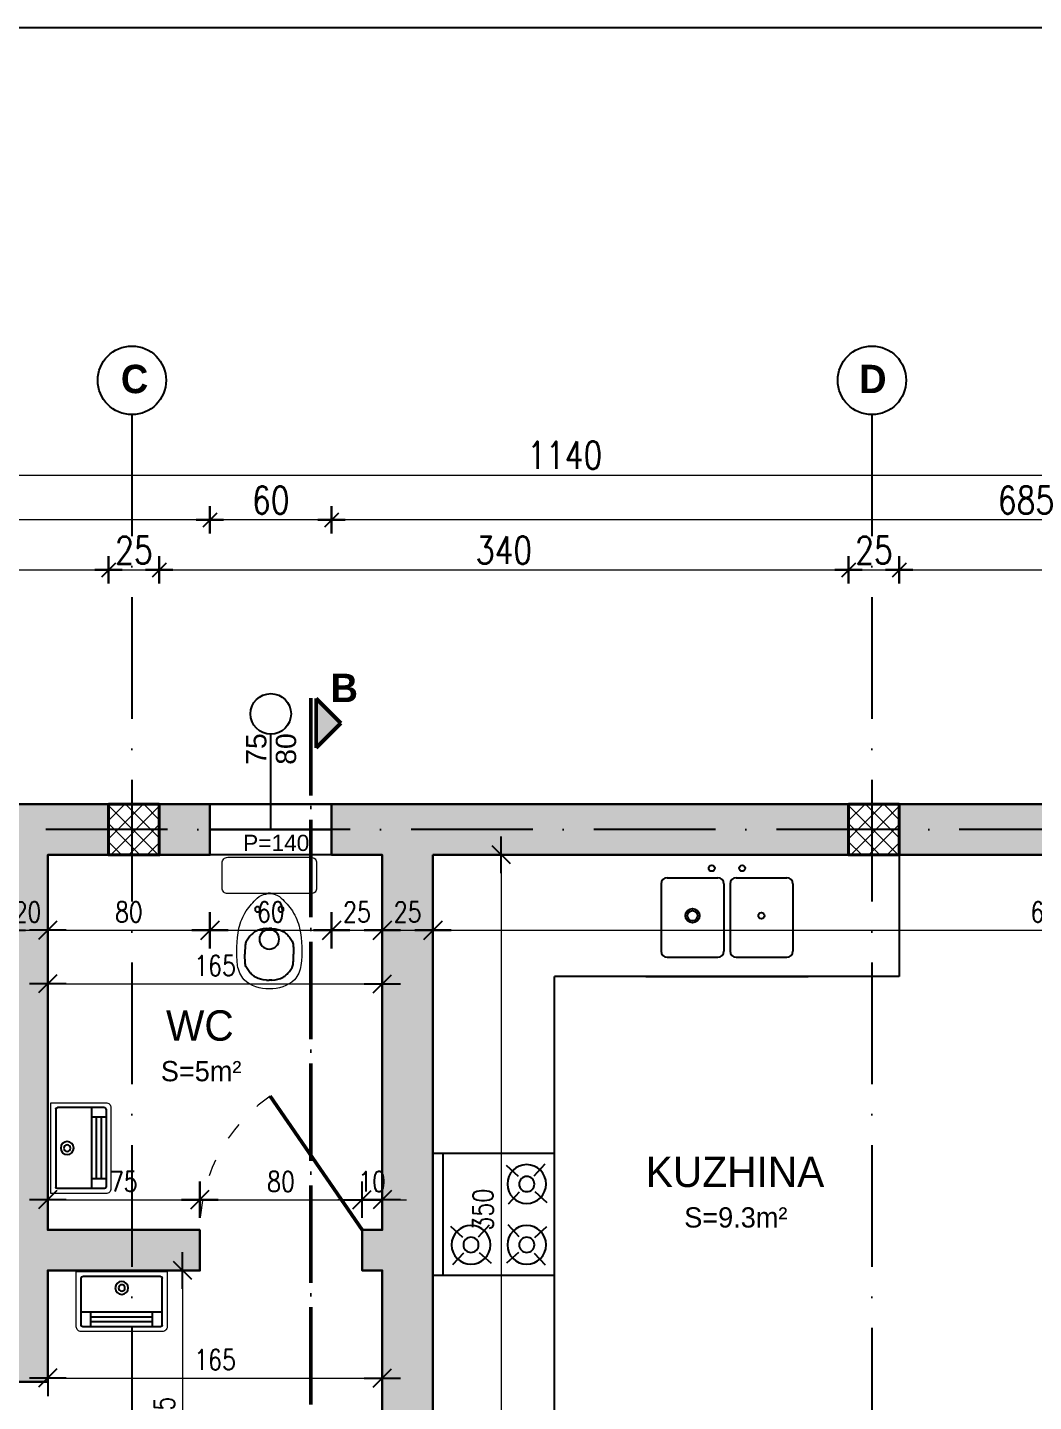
# Model space of a CAD drawing. Header units: metres. Extents: x 2674 to 33045, y -10854 to 2806.
# Drawn here: x 13265 to 13761, y 1581 to 2259 of the extents above; entities that cross this region are included whole.
import ezdxf

# ---------------------------------------------------------------- set-up
doc = ezdxf.new("R2010")
doc.units = ezdxf.units.M
for name, pattern in [('ACAD_ISO03W100', [30, 12, -18]), ('ACAD_ISO04W100', [30, 24, -3, 0, -3]), ('ACAD_ISO10W100', [18, 12, -3, 0, -3])]:
    doc.linetypes.add(name, pattern=pattern)
doc.layers.add('2d', color=7, linetype='Continuous')
doc.layers.add('2d hamdia', color=7, linetype='Continuous')
doc.styles.add('_DIM Romans 0.8', font='romans.shx', dxfattribs={"width": 0.8})
doc.styles.get("Standard").update_dxf_attribs({"font": 'arial.ttf'})
doc.dimstyles.new('50 jasht', dxfattribs={"dimscale": 15, "dimtxt": 0.9, "dimasz": 0.3, "dimexe": 1.25, "dimexo": 0.625, "dimgap": 0.2, "dimtad": 1, "dimdec": 0, "dimzin": 12, "dimdsep": 46, "dimtxsty": '_DIM Romans 0.8', "dimblk": '- Kosa Crta za DIM (Mala)', "dimcen": 1, "dimse1": 1, "dimse2": 1, "dimclrd": 256, "dimclrt": 256, "dimazin": 3, "dimtfac": 1, "dimtdec": 0, "dimtix": 1, "dimtmove": 0, "dimatfit": 3, "dimfxl": 1, "dimlwd": 0, "dimarcsym": 0})
doc.dimstyles.new('50 mrena', dxfattribs={"dimscale": 10, "dimtxt": 1, "dimasz": 0.6, "dimexe": 1.25, "dimexo": 0.625, "dimgap": 0.4, "dimtad": 1, "dimdec": 0, "dimzin": 12, "dimdsep": 46, "dimtxsty": '_DIM Romans 0.8', "dimblk": '- Kosa Crta za DIM (Mala)', "dimcen": 2.5, "dimse1": 1, "dimse2": 1, "dimclrd": 256, "dimclrt": 256, "dimadec": 0, "dimazin": 3, "dimtfac": 1, "dimtdec": 0, "dimtix": 1, "dimtmove": 0, "dimatfit": 3, "dimfxl": 1, "dimlwd": 15, "dimarcsym": 0})

# ---------------------------------------------------------------- blocks, each defined once
blk = doc.blocks.new('Edpls503')
at = {"color": 252}
blk.add_line((0.3, -0.05), (-0.3, -0.05), dxfattribs=at)
at = {"color": 30}
for p, q in [((0.113, -0.1471), (0.059, -0.0883)), ((0.1904, -0.1505), (0.2492, -0.0965)), ((0.1096, -0.2245), (0.0508, -0.2785)), ((0.187, -0.2279), (0.241, -0.2867)), ((-0.187, -0.4221), (-0.241, -0.3633)), ((-0.1096, -0.4255), (-0.0508, -0.3715)), ((0.1096, -0.4255), (0.0508, -0.3715)), ((0.187, -0.4221), (0.241, -0.3633)), ((-0.1904, -0.4995), (-0.2492, -0.5535)), ((-0.113, -0.5029), (-0.059, -0.5617)), ((0.113, -0.5029), (0.059, -0.5617)), ((0.1904, -0.4995), (0.2492, -0.5535))]:
    blk.add_line(p, q, dxfattribs=at)
at = {"color": 252}
blk.add_lwpolyline([(0.3, 0), (0.3, -0.6), (-0.3, -0.6), (-0.3, 0), (0.3, 0)], dxfattribs=at)
for centre in [(0.15, -0.1875), (-0.15, -0.4625), (0.15, -0.4625)]:
    blk.add_circle(centre, 0.0957, dxfattribs=at)
at = {"color": 30}
for centre in [(0.15, -0.1875), (-0.15, -0.4625), (0.15, -0.4625)]:
    blk.add_circle(centre, 0.0375, dxfattribs=at)
blk = doc.blocks.new('Sapls523')
at = {"color": 252}
for p, q in [((-0.4, 0), (0.4, 0)), ((-0.295, -0.1127), (-0.045, -0.1127)), ((0.045, -0.1127), (0.295, -0.1127)), ((-0.325, -0.1427), (-0.325, -0.475)), ((-0.015, -0.1427), (-0.015, -0.475)), ((0.015, -0.1427), (0.015, -0.475)), ((0.325, -0.1427), (0.325, -0.475)), ((-0.295, -0.505), (-0.045, -0.505)), ((0.045, -0.505), (0.295, -0.505)), ((-0.4, -0.6), (0.4, -0.6))]:
    blk.add_line(p, q, dxfattribs=at)
at = {"color": 30}
for centre, radius in [((-0.075, -0.0659), 0.015), ((0.075, -0.0659), 0.015), ((-0.17, -0.3), 0.035), ((-0.17, -0.3), 0.025), ((0.17, -0.3), 0.015)]:
    blk.add_circle(centre, radius, dxfattribs=at)
at = {"color": 252}
for centre, start, end in [((-0.295, -0.1427), 90, 180), ((-0.045, -0.1427), 360, 90), ((0.045, -0.1427), 90, 180), ((0.295, -0.1427), 0, 90), ((-0.295, -0.475), 180, 270), ((-0.045, -0.475), 270, 0), ((0.045, -0.475), 180, 270), ((0.295, -0.475), 270, 0)]:
    blk.add_arc(centre, 0.03, start, end, dxfattribs=at)
blk = doc.blocks.new('Sapls506')
blk.add_line((-0.0061, -0.1976), (0.0075, -0.1976))
at = {"color": 252, "lineweight": 15}
blk.add_lwpolyline([(-0.2569, -0.03), (-0.2569, -0.1676, 0.414214), (-0.2269, -0.1976), (-0.0061, -0.1976), (-0.0181, -0.1996, 0.160975), (-0.0645, -0.2225, 0.055228), (-0.125, -0.2921, 0.087544), (-0.1645, -0.3863, 0.077711), (-0.1715, -0.5876, 0.145572), (-0.1366, -0.6663, 0.193023), (0.0006, -0.7162, 61.25604), (0.0006, -0.7162, 0.193023), (0.1378, -0.6663, 0.145572), (0.1727, -0.5876, 0.077711), (0.1657, -0.3863, 0.087544), (0.1262, -0.2921, 0.055228), (0.0657, -0.2225, 0.161493), (0.0196, -0.1997), (0.0075, -0.1976), (0.2269, -0.1976, 0.414214), (0.2569, -0.1676), (0.2569, -0.03, 0.414214), (0.2269, 0), (-0.2269, 0, 0.414214)], format="xyb", close=True, dxfattribs=at)
at = {"color": 30}
for points in [[(-0.0141, -0.3876), (-0.032, -0.3889, 0.028747), (-0.0601, -0.3966, 0.052421), (-0.0746, -0.4033, 0.050041), (-0.0911, -0.4155, 0.040538), (-0.1084, -0.4339, 0.036304), (-0.1237, -0.4562, 0.08346), (-0.1279, -0.4673, 0.024812), (-0.1294, -0.4776, 0.009631), (-0.1315, -0.5043, 0.014344), (-0.1317, -0.5133, 0.009208), (-0.1315, -0.5274)], [(0.0156, -0.3876), (0.0334, -0.3889, -0.028747), (0.0615, -0.3966, -0.052421), (0.0761, -0.4033, -0.050041), (0.0925, -0.4155, -0.040538), (0.1098, -0.4339, -0.036304), (0.1252, -0.4562, -0.08346), (0.1294, -0.4673, -0.024812), (0.1309, -0.4776, -0.009631), (0.1329, -0.5043, -0.014344), (0.1332, -0.5133, -0.009208), (0.1329, -0.5274)], [(-0.0141, -0.6674), (-0.032, -0.6662, -0.028747), (-0.0601, -0.6584, -0.052421), (-0.0746, -0.6518, -0.050041), (-0.0911, -0.6396, -0.040538), (-0.1084, -0.6212, -0.036304), (-0.1237, -0.5988, -0.08346), (-0.1279, -0.5877, -0.024812), (-0.1294, -0.5775, -0.009631), (-0.1315, -0.5508, -0.014344), (-0.1317, -0.5417, -0.009208), (-0.1315, -0.5276)], [(0.0156, -0.6674), (0.0334, -0.6662, 0.028747), (0.0615, -0.6584, 0.052421), (0.0761, -0.6518, 0.050041), (0.0925, -0.6396, 0.040538), (0.1098, -0.6212, 0.036304), (0.1252, -0.5988, 0.08346), (0.1294, -0.5877, 0.024812), (0.1309, -0.5775, 0.009631), (0.1329, -0.5508, 0.014344), (0.1332, -0.5417, 0.009208), (0.1329, -0.5276)]]:
    blk.add_lwpolyline(points, format="xyb", dxfattribs=at)
for points in [[(-0.0141, -0.3876), (0.0007, -0.3876)], [(0.0156, -0.3876), (0.0008, -0.3876)], [(-0.0141, -0.6674), (0.0007, -0.6674)], [(0.0156, -0.6674), (0.0008, -0.6674)]]:
    blk.add_lwpolyline(points, dxfattribs=at)
for centre, radius in [((-0.063, -0.2832), 0.0141), ((0.0644, -0.2832), 0.0141), ((0.0007, -0.4456), 0.0535)]:
    blk.add_circle(centre, radius, dxfattribs=at)
blk = doc.blocks.new('Sapls522')
at = {"color": 252}
for p, q in [((0.03, -0.33), (0.03, -0.04)), ((0.04, -0.03), (0.52, -0.03)), ((0.53, -0.33), (0.53, -0.04)), ((0.04, -0.34), (0.52, -0.34))]:
    blk.add_line(p, q, dxfattribs=at)
at = {"color": 30}
for p, q in [((0.03, -0.25), (0.53, -0.25)), ((0.09, -0.34), (0.09, -0.25)), ((0.47, -0.34), (0.47, -0.25)), ((0.09, -0.28), (0.47, -0.28)), ((0.09, -0.31), (0.47, -0.31))]:
    blk.add_line(p, q, dxfattribs=at)
at = {"color": 252, "lineweight": 15}
blk.add_lwpolyline([(0.56, -0.34), (0.56, 0), (0, 0), (0, -0.34, 0.414214), (0.03, -0.37), (0.53, -0.37, 0.414214), (0.56, -0.34)], format="xyb", close=True, dxfattribs=at)
at = {"color": 30}
for radius in [0.04, 0.02]:
    blk.add_circle((0.28, -0.1006), radius, dxfattribs=at)
at = {"color": 252}
for centre, start, end in [((0.04, -0.04), 90, 180), ((0.52, -0.04), 0, 90), ((0.04, -0.33), 180, 270), ((0.52, -0.33), 270, 0)]:
    blk.add_arc(centre, 0.01, start, end, dxfattribs=at)
blk = doc.blocks.new('- Kosa Crta za DIM (Mala)')
for points in [[(0, -1.5), (0, 1.5)], [(-1.5, 0), (1.5, 0)], [(-0.75, -0.75), (0.75, 0.75)]]:
    blk.add_lwpolyline(points)
blk = doc.blocks.new('*D351')
at = {"lineweight": 0, "transparency": 16777216}
blk.add_line((12989.78, 1991.24), (13300.78, 1991.24), dxfattribs=at)
at = {"layer": 'Defpoints', "color": 0, "lineweight": 0, "transparency": 16777216}
for p in [(13305.28, 1991.24), (12985.28, 1875.71), (13305.28, 1875.71)]:
    blk.add_point(p, dxfattribs=at)
at = {"lineweight": 0, "transparency": 16777216, "xscale": 4.5, "yscale": 4.5, "zscale": 4.5, "rotation": 180}
blk.add_blockref('- Kosa Crta za DIM (Mala)', (12985.28, 1991.24), dxfattribs=at)
at = {"lineweight": 0, "transparency": 16777216, "xscale": 4.5, "yscale": 4.5, "zscale": 4.5}
blk.add_blockref('- Kosa Crta za DIM (Mala)', (13305.28, 1991.24), dxfattribs=at)
at = {"lineweight": 0, "transparency": 16777216, "insert": (13145.28, 2000.99), "char_height": 13.5, "attachment_point": 5, "style": '_DIM Romans 0.8'}
blk.add_mtext('320', dxfattribs=at)
blk = doc.blocks.new('*D352')
at = {"lineweight": 0, "transparency": 16777216}
blk.add_line((13309.78, 1991.24), (13325.78, 1991.24), dxfattribs=at)
at = {"layer": 'Defpoints', "color": 0, "lineweight": 0, "transparency": 16777216}
for p in [(13330.28, 1991.24), (13305.28, 1875.71), (13330.28, 1875.71)]:
    blk.add_point(p, dxfattribs=at)
at = {"lineweight": 0, "transparency": 16777216, "xscale": 4.5, "yscale": 4.5, "zscale": 4.5, "rotation": 180}
blk.add_blockref('- Kosa Crta za DIM (Mala)', (13305.28, 1991.24), dxfattribs=at)
at = {"lineweight": 0, "transparency": 16777216, "xscale": 4.5, "yscale": 4.5, "zscale": 4.5}
blk.add_blockref('- Kosa Crta za DIM (Mala)', (13330.28, 1991.24), dxfattribs=at)
at = {"lineweight": 0, "transparency": 16777216, "insert": (13317.78, 2000.99), "char_height": 13.5, "attachment_point": 5, "style": '_DIM Romans 0.8'}
blk.add_mtext('25', dxfattribs=at)
blk = doc.blocks.new('*D353')
at = {"lineweight": 0, "transparency": 16777216}
blk.add_line((13334.78, 1991.24), (13665.78, 1991.24), dxfattribs=at)
at = {"layer": 'Defpoints', "color": 0, "lineweight": 0, "transparency": 16777216}
for p in [(13670.28, 1991.24), (13330.28, 1875.71), (13670.28, 1875.71)]:
    blk.add_point(p, dxfattribs=at)
at = {"lineweight": 0, "transparency": 16777216, "xscale": 4.5, "yscale": 4.5, "zscale": 4.5, "rotation": 180}
blk.add_blockref('- Kosa Crta za DIM (Mala)', (13330.28, 1991.24), dxfattribs=at)
at = {"lineweight": 0, "transparency": 16777216, "xscale": 4.5, "yscale": 4.5, "zscale": 4.5}
blk.add_blockref('- Kosa Crta za DIM (Mala)', (13670.28, 1991.24), dxfattribs=at)
at = {"lineweight": 0, "transparency": 16777216, "insert": (13500.28, 2000.99), "char_height": 13.5, "attachment_point": 5, "style": '_DIM Romans 0.8'}
blk.add_mtext('340', dxfattribs=at)
blk = doc.blocks.new('*D354')
at = {"lineweight": 0, "transparency": 16777216}
blk.add_line((13674.78, 1991.24), (13690.78, 1991.24), dxfattribs=at)
at = {"layer": 'Defpoints', "color": 0, "lineweight": 0, "transparency": 16777216}
for p in [(13695.28, 1991.24), (13670.28, 1875.71), (13695.28, 1863.21)]:
    blk.add_point(p, dxfattribs=at)
at = {"lineweight": 0, "transparency": 16777216, "xscale": 4.5, "yscale": 4.5, "zscale": 4.5, "rotation": 180}
blk.add_blockref('- Kosa Crta za DIM (Mala)', (13670.28, 1991.24), dxfattribs=at)
at = {"lineweight": 0, "transparency": 16777216, "xscale": 4.5, "yscale": 4.5, "zscale": 4.5}
blk.add_blockref('- Kosa Crta za DIM (Mala)', (13695.28, 1991.24), dxfattribs=at)
at = {"lineweight": 0, "transparency": 16777216, "insert": (13682.78, 2000.99), "char_height": 13.5, "attachment_point": 5, "style": '_DIM Romans 0.8'}
blk.add_mtext('25', dxfattribs=at)
blk = doc.blocks.new('*D355')
at = {"lineweight": 0, "transparency": 16777216}
blk.add_line((13699.78, 1991.24), (14070.78, 1991.24), dxfattribs=at)
at = {"layer": 'Defpoints', "color": 0, "lineweight": 0, "transparency": 16777216}
for p in [(14075.28, 1991.24), (14075.28, 1875.71), (13695.28, 1863.21)]:
    blk.add_point(p, dxfattribs=at)
at = {"lineweight": 0, "transparency": 16777216, "xscale": 4.5, "yscale": 4.5, "zscale": 4.5, "rotation": 180}
blk.add_blockref('- Kosa Crta za DIM (Mala)', (13695.28, 1991.24), dxfattribs=at)
at = {"lineweight": 0, "transparency": 16777216, "xscale": 4.5, "yscale": 4.5, "zscale": 4.5}
blk.add_blockref('- Kosa Crta za DIM (Mala)', (14075.28, 1991.24), dxfattribs=at)
at = {"lineweight": 0, "transparency": 16777216, "insert": (13885.28, 2000.99), "char_height": 13.5, "attachment_point": 5, "style": '_DIM Romans 0.8'}
blk.add_mtext('380', dxfattribs=at)
blk = doc.blocks.new('*D357')
at = {"lineweight": 0, "transparency": 16777216}
blk.add_line((14095.78, 2015.93), (13419.78, 2015.93), dxfattribs=at)
at = {"layer": 'Defpoints', "color": 0, "lineweight": 0, "transparency": 16777216}
for p in [(13415.28, 2015.93), (13415.28, 1875.71), (14100.28, 1875.71)]:
    blk.add_point(p, dxfattribs=at)
at = {"lineweight": 0, "transparency": 16777216, "xscale": 4.5, "yscale": 4.5, "zscale": 4.5, "rotation": 180}
blk.add_blockref('- Kosa Crta za DIM (Mala)', (13415.28, 2015.93), dxfattribs=at)
at = {"lineweight": 0, "transparency": 16777216, "xscale": 4.5, "yscale": 4.5, "zscale": 4.5}
blk.add_blockref('- Kosa Crta za DIM (Mala)', (14100.28, 2015.93), dxfattribs=at)
at = {"lineweight": 0, "transparency": 16777216, "insert": (13757.78, 2025.68), "char_height": 13.5, "attachment_point": 5, "style": '_DIM Romans 0.8'}
blk.add_mtext('685', dxfattribs=at)
blk = doc.blocks.new('*D358')
at = {"lineweight": 0, "transparency": 16777216}
blk.add_line((13410.78, 2015.93), (13359.78, 2015.93), dxfattribs=at)
at = {"layer": 'Defpoints', "color": 0, "lineweight": 0, "transparency": 16777216}
for p in [(13355.28, 2015.93), (13355.28, 1875.71), (13415.28, 1875.71)]:
    blk.add_point(p, dxfattribs=at)
at = {"lineweight": 0, "transparency": 16777216, "xscale": 4.5, "yscale": 4.5, "zscale": 4.5, "rotation": 180}
blk.add_blockref('- Kosa Crta za DIM (Mala)', (13355.28, 2015.93), dxfattribs=at)
at = {"lineweight": 0, "transparency": 16777216, "xscale": 4.5, "yscale": 4.5, "zscale": 4.5}
blk.add_blockref('- Kosa Crta za DIM (Mala)', (13415.28, 2015.93), dxfattribs=at)
at = {"lineweight": 0, "transparency": 16777216, "insert": (13385.28, 2025.68), "char_height": 13.5, "attachment_point": 5, "style": '_DIM Romans 0.8'}
blk.add_mtext('60', dxfattribs=at)
blk = doc.blocks.new('*D359')
at = {"lineweight": 0, "transparency": 16777216}
blk.add_line((13350.78, 2015.93), (12964.78, 2015.93), dxfattribs=at)
at = {"layer": 'Defpoints', "color": 0, "lineweight": 0, "transparency": 16777216}
for p in [(12960.28, 2015.93), (12960.28, 1875.71), (13355.28, 1875.71)]:
    blk.add_point(p, dxfattribs=at)
at = {"lineweight": 0, "transparency": 16777216, "xscale": 4.5, "yscale": 4.5, "zscale": 4.5, "rotation": 180}
blk.add_blockref('- Kosa Crta za DIM (Mala)', (12960.28, 2015.93), dxfattribs=at)
at = {"lineweight": 0, "transparency": 16777216, "xscale": 4.5, "yscale": 4.5, "zscale": 4.5}
blk.add_blockref('- Kosa Crta za DIM (Mala)', (13355.28, 2015.93), dxfattribs=at)
at = {"lineweight": 0, "transparency": 16777216, "insert": (13157.78, 2025.68), "char_height": 13.5, "attachment_point": 5, "style": '_DIM Romans 0.8'}
blk.add_mtext('395', dxfattribs=at)
blk = doc.blocks.new('*D360')
at = {"lineweight": 0, "transparency": 16777216}
blk.add_line((12964.78, 2038.07), (14095.78, 2038.07), dxfattribs=at)
at = {"layer": 'Defpoints', "color": 0, "lineweight": 0, "transparency": 16777216}
for p in [(14100.28, 2038.07), (12960.28, 1875.71), (14100.28, 1875.71)]:
    blk.add_point(p, dxfattribs=at)
at = {"lineweight": 0, "transparency": 16777216, "xscale": 4.5, "yscale": 4.5, "zscale": 4.5, "rotation": 180}
blk.add_blockref('- Kosa Crta za DIM (Mala)', (12960.28, 2038.07), dxfattribs=at)
at = {"lineweight": 0, "transparency": 16777216, "xscale": 4.5, "yscale": 4.5, "zscale": 4.5}
blk.add_blockref('- Kosa Crta za DIM (Mala)', (14100.28, 2038.07), dxfattribs=at)
at = {"lineweight": 0, "transparency": 16777216, "insert": (13530.28, 2047.82), "char_height": 13.5, "attachment_point": 5, "style": '_DIM Romans 0.8'}
blk.add_mtext('1140', dxfattribs=at)
blk = doc.blocks.new('*D426')
at = {"lineweight": 15, "transparency": 16777216}
for p, q in [((13249.28, 1813.5), (13243.28, 1813.5)), ((13255.28, 1813.5), (13275.28, 1813.5)), ((13281.28, 1813.5), (13287.28, 1813.5))]:
    blk.add_line(p, q, dxfattribs=at)
at = {"layer": 'Defpoints', "color": 0, "lineweight": 0, "transparency": 16777216}
for p in [(13255.28, 1850.71), (13275.28, 1850.71), (13275.28, 1813.5)]:
    blk.add_point(p, dxfattribs=at)
at = {"lineweight": 15, "transparency": 16777216, "xscale": 6, "yscale": 6, "zscale": 6}
blk.add_blockref('- Kosa Crta za DIM (Mala)', (13255.28, 1813.5), dxfattribs=at)
at = {"lineweight": 15, "transparency": 16777216, "xscale": 6, "yscale": 6, "zscale": 6, "rotation": 180}
blk.add_blockref('- Kosa Crta za DIM (Mala)', (13275.28, 1813.5), dxfattribs=at)
at = {"lineweight": 0, "transparency": 16777216, "insert": (13265.28, 1822.5), "char_height": 10, "attachment_point": 5, "style": '_DIM Romans 0.8'}
blk.add_mtext('20', dxfattribs=at)
blk = doc.blocks.new('*D427')
at = {"lineweight": 15, "transparency": 16777216}
blk.add_line((13281.28, 1813.5), (13349.28, 1813.5), dxfattribs=at)
at = {"layer": 'Defpoints', "color": 0, "lineweight": 0, "transparency": 16777216}
for p in [(13275.28, 1850.71), (13355.28, 1850.71), (13355.28, 1813.5)]:
    blk.add_point(p, dxfattribs=at)
at = {"lineweight": 15, "transparency": 16777216, "xscale": 6, "yscale": 6, "zscale": 6, "rotation": 180}
blk.add_blockref('- Kosa Crta za DIM (Mala)', (13275.28, 1813.5), dxfattribs=at)
at = {"lineweight": 15, "transparency": 16777216, "xscale": 6, "yscale": 6, "zscale": 6}
blk.add_blockref('- Kosa Crta za DIM (Mala)', (13355.28, 1813.5), dxfattribs=at)
at = {"lineweight": 0, "transparency": 16777216, "insert": (13315.28, 1822.5), "char_height": 10, "attachment_point": 5, "style": '_DIM Romans 0.8'}
blk.add_mtext('80', dxfattribs=at)
blk = doc.blocks.new('*D428')
at = {"lineweight": 15, "transparency": 16777216}
blk.add_line((13361.28, 1813.5), (13409.28, 1813.5), dxfattribs=at)
at = {"layer": 'Defpoints', "color": 0, "lineweight": 0, "transparency": 16777216}
for p in [(13355.28, 1850.71), (13415.28, 1850.71), (13415.28, 1813.5)]:
    blk.add_point(p, dxfattribs=at)
at = {"lineweight": 15, "transparency": 16777216, "xscale": 6, "yscale": 6, "zscale": 6, "rotation": 180}
blk.add_blockref('- Kosa Crta za DIM (Mala)', (13355.28, 1813.5), dxfattribs=at)
at = {"lineweight": 15, "transparency": 16777216, "xscale": 6, "yscale": 6, "zscale": 6}
blk.add_blockref('- Kosa Crta za DIM (Mala)', (13415.28, 1813.5), dxfattribs=at)
at = {"lineweight": 0, "transparency": 16777216, "insert": (13385.28, 1822.5), "char_height": 10, "attachment_point": 5, "style": '_DIM Romans 0.8'}
blk.add_mtext('60', dxfattribs=at)
blk = doc.blocks.new('*D429')
at = {"lineweight": 15, "transparency": 16777216}
blk.add_line((13421.28, 1813.5), (13434.28, 1813.5), dxfattribs=at)
at = {"layer": 'Defpoints', "color": 0, "lineweight": 0, "transparency": 16777216}
for p in [(13415.28, 1850.71), (13440.28, 1850.71), (13440.28, 1813.5)]:
    blk.add_point(p, dxfattribs=at)
at = {"lineweight": 15, "transparency": 16777216, "xscale": 6, "yscale": 6, "zscale": 6, "rotation": 180}
blk.add_blockref('- Kosa Crta za DIM (Mala)', (13415.28, 1813.5), dxfattribs=at)
at = {"lineweight": 15, "transparency": 16777216, "xscale": 6, "yscale": 6, "zscale": 6}
blk.add_blockref('- Kosa Crta za DIM (Mala)', (13440.28, 1813.5), dxfattribs=at)
at = {"lineweight": 0, "transparency": 16777216, "insert": (13427.78, 1822.5), "char_height": 10, "attachment_point": 5, "style": '_DIM Romans 0.8'}
blk.add_mtext('25', dxfattribs=at)
blk = doc.blocks.new('*D430')
at = {"lineweight": 15, "transparency": 16777216}
blk.add_line((13446.28, 1813.5), (13459.28, 1813.5), dxfattribs=at)
at = {"layer": 'Defpoints', "color": 0, "lineweight": 0, "transparency": 16777216}
for p in [(13440.28, 1850.71), (13465.28, 1850.71), (13465.28, 1813.5)]:
    blk.add_point(p, dxfattribs=at)
at = {"lineweight": 15, "transparency": 16777216, "xscale": 6, "yscale": 6, "zscale": 6, "rotation": 180}
blk.add_blockref('- Kosa Crta za DIM (Mala)', (13440.28, 1813.5), dxfattribs=at)
at = {"lineweight": 15, "transparency": 16777216, "xscale": 6, "yscale": 6, "zscale": 6}
blk.add_blockref('- Kosa Crta za DIM (Mala)', (13465.28, 1813.5), dxfattribs=at)
at = {"lineweight": 0, "transparency": 16777216, "insert": (13452.78, 1822.5), "char_height": 10, "attachment_point": 5, "style": '_DIM Romans 0.8'}
blk.add_mtext('25', dxfattribs=at)
blk = doc.blocks.new('*D431')
at = {"lineweight": 15, "transparency": 16777216}
blk.add_line((13471.28, 1813.5), (14069.28, 1813.5), dxfattribs=at)
at = {"layer": 'Defpoints', "color": 0, "lineweight": 0, "transparency": 16777216}
for p in [(13465.28, 1850.71), (14075.28, 1850.71), (14075.28, 1813.5)]:
    blk.add_point(p, dxfattribs=at)
at = {"lineweight": 15, "transparency": 16777216, "xscale": 6, "yscale": 6, "zscale": 6, "rotation": 180}
blk.add_blockref('- Kosa Crta za DIM (Mala)', (13465.28, 1813.5), dxfattribs=at)
at = {"lineweight": 15, "transparency": 16777216, "xscale": 6, "yscale": 6, "zscale": 6}
blk.add_blockref('- Kosa Crta za DIM (Mala)', (14075.28, 1813.5), dxfattribs=at)
at = {"lineweight": 0, "transparency": 16777216, "insert": (13770.28, 1822.5), "char_height": 10, "attachment_point": 5, "style": '_DIM Romans 0.8'}
blk.add_mtext('610', dxfattribs=at)
blk = doc.blocks.new('*D433')
at = {"lineweight": 15, "transparency": 16777216}
blk.add_line((13281.28, 1787.11), (13434.28, 1787.11), dxfattribs=at)
at = {"layer": 'Defpoints', "color": 0, "lineweight": 0, "transparency": 16777216}
for p in [(13275.28, 1850.71), (13440.28, 1850.71), (13440.28, 1787.11)]:
    blk.add_point(p, dxfattribs=at)
at = {"lineweight": 15, "transparency": 16777216, "xscale": 6, "yscale": 6, "zscale": 6, "rotation": 180}
blk.add_blockref('- Kosa Crta za DIM (Mala)', (13275.28, 1787.11), dxfattribs=at)
at = {"lineweight": 15, "transparency": 16777216, "xscale": 6, "yscale": 6, "zscale": 6}
blk.add_blockref('- Kosa Crta za DIM (Mala)', (13440.28, 1787.11), dxfattribs=at)
at = {"lineweight": 0, "transparency": 16777216, "insert": (13357.78, 1796.11), "char_height": 10, "attachment_point": 5, "style": '_DIM Romans 0.8'}
blk.add_mtext('165', dxfattribs=at)
blk = doc.blocks.new('*D458')
at = {"lineweight": 15, "transparency": 16777216}
blk.add_line((13281.28, 1680.59), (13344.28, 1680.59), dxfattribs=at)
at = {"layer": 'Defpoints', "color": 0, "lineweight": 0, "transparency": 16777216}
for p in [(13350.28, 1680.59), (13275.28, 1665.71), (13350.28, 1665.71)]:
    blk.add_point(p, dxfattribs=at)
at = {"lineweight": 15, "transparency": 16777216, "xscale": 6, "yscale": 6, "zscale": 6, "rotation": 180}
blk.add_blockref('- Kosa Crta za DIM (Mala)', (13275.28, 1680.59), dxfattribs=at)
at = {"lineweight": 15, "transparency": 16777216, "xscale": 6, "yscale": 6, "zscale": 6}
blk.add_blockref('- Kosa Crta za DIM (Mala)', (13350.28, 1680.59), dxfattribs=at)
at = {"lineweight": 0, "transparency": 16777216, "insert": (13312.78, 1689.59), "char_height": 10, "attachment_point": 5, "style": '_DIM Romans 0.8'}
blk.add_mtext('75', dxfattribs=at)
blk = doc.blocks.new('*D459')
at = {"lineweight": 15, "transparency": 16777216}
blk.add_line((13356.28, 1680.59), (13424.28, 1680.59), dxfattribs=at)
at = {"layer": 'Defpoints', "color": 0, "lineweight": 0, "transparency": 16777216}
for p in [(13430.28, 1680.59), (13350.28, 1665.71), (13430.28, 1665.71)]:
    blk.add_point(p, dxfattribs=at)
at = {"lineweight": 15, "transparency": 16777216, "xscale": 6, "yscale": 6, "zscale": 6, "rotation": 180}
blk.add_blockref('- Kosa Crta za DIM (Mala)', (13350.28, 1680.59), dxfattribs=at)
at = {"lineweight": 15, "transparency": 16777216, "xscale": 6, "yscale": 6, "zscale": 6}
blk.add_blockref('- Kosa Crta za DIM (Mala)', (13430.28, 1680.59), dxfattribs=at)
at = {"lineweight": 0, "transparency": 16777216, "insert": (13390.28, 1689.59), "char_height": 10, "attachment_point": 5, "style": '_DIM Romans 0.8'}
blk.add_mtext('80', dxfattribs=at)
blk = doc.blocks.new('*D460')
at = {"lineweight": 15, "transparency": 16777216}
for p, q in [((13424.28, 1680.59), (13418.28, 1680.59)), ((13440.28, 1680.59), (13430.28, 1680.59)), ((13446.28, 1680.59), (13452.28, 1680.59))]:
    blk.add_line(p, q, dxfattribs=at)
at = {"layer": 'Defpoints', "color": 0, "lineweight": 0, "transparency": 16777216}
for p in [(13430.28, 1680.59), (13430.28, 1665.71), (13440.28, 1665.71)]:
    blk.add_point(p, dxfattribs=at)
at = {"lineweight": 15, "transparency": 16777216, "xscale": 6, "yscale": 6, "zscale": 6}
blk.add_blockref('- Kosa Crta za DIM (Mala)', (13430.28, 1680.59), dxfattribs=at)
at = {"lineweight": 15, "transparency": 16777216, "xscale": 6, "yscale": 6, "zscale": 6, "rotation": 180}
blk.add_blockref('- Kosa Crta za DIM (Mala)', (13440.28, 1680.59), dxfattribs=at)
at = {"lineweight": 0, "transparency": 16777216, "insert": (13435.28, 1689.59), "char_height": 10, "attachment_point": 5, "style": '_DIM Romans 0.8'}
blk.add_mtext('10', dxfattribs=at)
blk = doc.blocks.new('*D470')
at = {"lineweight": 15, "transparency": 16777216}
blk.add_line((13281.28, 1592.65), (13434.28, 1592.65), dxfattribs=at)
at = {"layer": 'Defpoints', "color": 0, "lineweight": 0, "transparency": 16777216}
for p in [(13275.28, 1645.71), (13440.28, 1645.71), (13440.28, 1592.65)]:
    blk.add_point(p, dxfattribs=at)
at = {"lineweight": 15, "transparency": 16777216, "xscale": 6, "yscale": 6, "zscale": 6, "rotation": 180}
blk.add_blockref('- Kosa Crta za DIM (Mala)', (13275.28, 1592.65), dxfattribs=at)
at = {"lineweight": 15, "transparency": 16777216, "xscale": 6, "yscale": 6, "zscale": 6}
blk.add_blockref('- Kosa Crta za DIM (Mala)', (13440.28, 1592.65), dxfattribs=at)
at = {"lineweight": 0, "transparency": 16777216, "insert": (13357.78, 1601.65), "char_height": 10, "attachment_point": 5, "style": '_DIM Romans 0.8'}
blk.add_mtext('165', dxfattribs=at)
blk = doc.blocks.new('*D471')
at = {"lineweight": 15, "transparency": 16777216}
blk.add_line((13341.77, 1639.71), (13341.77, 1506.71), dxfattribs=at)
at = {"layer": 'Defpoints', "color": 0, "lineweight": 0, "transparency": 16777216}
for p in [(13275.28, 1645.71), (13341.77, 1500.71), (13350.28, 1500.71)]:
    blk.add_point(p, dxfattribs=at)
at = {"lineweight": 15, "transparency": 16777216, "xscale": 6, "yscale": 6, "zscale": 6}
for p, rotation in [((13341.77, 1645.71), 90), ((13341.77, 1500.71), 270)]:
    blk.add_blockref('- Kosa Crta za DIM (Mala)', p, dxfattribs=dict(at, rotation=rotation))
at = {"lineweight": 0, "transparency": 16777216, "insert": (13332.77, 1573.21), "char_height": 10, "attachment_point": 5, "rotation": 90, "style": '_DIM Romans 0.8'}
blk.add_mtext('145', dxfattribs=at)
blk = doc.blocks.new('*D472')
at = {"lineweight": 15, "transparency": 16777216}
blk.add_line((13498.97, 1844.71), (13498.97, 1506.71), dxfattribs=at)
at = {"layer": 'Defpoints', "color": 0, "lineweight": 0, "transparency": 16777216}
for p in [(13465.28, 1850.71), (13465.28, 1500.71), (13498.97, 1500.71)]:
    blk.add_point(p, dxfattribs=at)
at = {"lineweight": 15, "transparency": 16777216, "xscale": 6, "yscale": 6, "zscale": 6}
for p, rotation in [((13498.97, 1850.71), 90), ((13498.97, 1500.71), 270)]:
    blk.add_blockref('- Kosa Crta za DIM (Mala)', p, dxfattribs=dict(at, rotation=rotation))
at = {"lineweight": 0, "transparency": 16777216, "insert": (13489.97, 1675.71), "char_height": 10, "attachment_point": 5, "rotation": 90, "style": '_DIM Romans 0.8'}
blk.add_mtext('350', dxfattribs=at)

msp = doc.modelspace()

# ---------------------------------------------------------------- hatches: boundary and pattern name
at = {"lineweight": 18}
msp.add_hatch(color=15, dxfattribs=at).paths.add_polyline_path([(13407.6, 1927.81), (13407.6, 1903.45), (13419.78, 1915.63)])
at = {"lineweight": 30}
h = msp.add_hatch(color=255, dxfattribs=at)
h.paths.add_polyline_path([(14075.28, 1875.71), (13695.28, 1875.71), (13695.28, 1850.71), (14075.28, 1850.71)])
h.paths.add_polyline_path([(13465.28, 1850.71), (13670.28, 1850.71), (13670.28, 1875.71), (13415.28, 1875.71), (13415.28, 1850.71), (13440.28, 1850.71), (13440.28, 1665.71), (13430.28, 1665.71), (13430.28, 1645.71), (13440.28, 1645.71), (13440.28, 1500.71), (13430.28, 1500.71), (13430.28, 1475.71), (13530.28, 1475.71), (13530.28, 1245.71), (13555.28, 1245.71), (13555.28, 1475.71), (13670.28, 1475.71), (13670.28, 1500.71), (13465.28, 1500.71)])
h.paths.add_polyline_path([(13355.28, 1875.71), (13330.28, 1875.71), (13330.28, 1850.71), (13355.28, 1850.71)])
h.paths.add_polyline_path([(13305.28, 1875.71), (12985.28, 1875.71), (12985.28, 1850.71), (13255.28, 1850.71), (13255.28, 1590.71), (13275.28, 1590.71), (13275.28, 1645.71), (13350.28, 1645.71), (13350.28, 1665.71), (13275.28, 1665.71), (13275.28, 1850.71), (13305.28, 1850.71)])
h.paths.add_polyline_path([(12985.28, 1850.71), (12960.28, 1850.71), (12960.28, 1770.71), (12985.28, 1770.71)])
h.paths.add_polyline_path([(12985.28, 1650.71), (12960.28, 1650.71), (12960.28, 1500.71), (12985.28, 1500.71)])
h.paths.add_polyline_path([(13091.28, 1475.71), (13066.28, 1475.71), (13066.28, 1335.71), (13091.28, 1335.71)])
h.paths.add_polyline_path([(13305.28, 1500.71), (13275.28, 1500.71), (13275.28, 1510.71), (13255.28, 1510.71), (13255.28, 1500.71), (13091.28, 1500.71), (13091.28, 1475.71), (13305.28, 1475.71)])
h.paths.add_polyline_path([(13350.28, 1500.71), (13330.28, 1500.71), (13330.28, 1475.71), (13350.28, 1475.71)])
h.paths.add_polyline_path([(13730.28, 1500.71), (13695.28, 1500.71), (13695.28, 1475.71), (13730.28, 1475.71)])
h.paths.add_polyline_path([(14100.28, 1565.71), (14075.28, 1565.71), (14075.28, 1500.71), (14100.28, 1500.71)])
h.paths.add_polyline_path([(14100.28, 1690.71), (14075.28, 1690.71), (14075.28, 1665.71), (14100.28, 1665.71)])
h.paths.add_polyline_path([(14100.28, 1850.71), (14075.28, 1850.71), (14075.28, 1790.71), (14100.28, 1790.71)])
h.paths.add_polyline_path([(14100.28, 1475.71), (14075.28, 1475.71), (14075.28, 1455.71), (14100.28, 1455.71)])
h.paths.add_polyline_path([(14100.28, 1355.71), (14075.28, 1355.71), (14075.28, 1330.71), (14100.28, 1330.71)])
h.paths.add_polyline_path([(14100.28, 1230.71), (14075.28, 1230.71), (14075.28, 1205.71), (14100.28, 1205.71)])
h.paths.add_polyline_path([(14100.28, 1105.71), (14075.28, 1105.71), (14075.28, 1095.71), (14100.28, 1095.71)])
h.paths.add_polyline_path([(14075.28, 1095.71), (13695.28, 1095.71), (13695.28, 1070.71), (14075.28, 1070.71)])
h.paths.add_polyline_path([(14100.28, 1070.71), (14075.28, 1070.71), (14075.28, 1050.71), (14100.28, 1050.71)])
h.paths.add_polyline_path([(13670.28, 1095.71), (13555.28, 1095.71), (13555.28, 1155.71), (13530.28, 1155.71), (13530.28, 1068.21), (13555.28, 1068.21), (13555.28, 1070.71), (13670.28, 1070.71)])
h.paths.add_polyline_path([(13695.28, 975.71), (13555.28, 975.71), (13555.28, 978.21), (13530.28, 978.21), (13530.28, 975.71), (13435.28, 975.71), (13435.28, 950.71), (13670.28, 950.71), (13670.28, 670.71), (13695.28, 670.71)])
h.paths.add_polyline_path([(13345.28, 975.71), (13330.28, 975.71), (13330.28, 950.71), (13345.28, 950.71)])
h.paths.add_polyline_path([(13305.28, 975.71), (13295.28, 975.71), (13295.28, 950.71), (13305.28, 950.71)])
h.paths.add_polyline_path([(13205.28, 975.71), (13091.28, 975.71), (13091.28, 985.71), (13066.28, 985.71), (13066.28, 760.71), (13091.28, 760.71), (13091.28, 950.71), (13205.28, 950.71)])
h.paths.add_polyline_path([(13091.28, 1145.71), (13066.28, 1145.71), (13066.28, 1095.71), (13091.28, 1095.71)])
h.paths.add_polyline_path([(13330.28, 950.71), (13305.28, 950.71), (13305.28, 670.71), (13330.28, 670.71)])
edge = h.paths.add_edge_path()
edge.add_line((13091.28, 652.06), (13091.28, 645.71))
edge.add_line((13091.28, 645.71), (13066.28, 645.71))
edge.add_arc((13239.44, 735.95), 195.26, 207.5237, 270.95898)
edge.add_line((13242.71, 540.71), (13390.28, 540.71))
edge.add_line((13390.28, 540.71), (13390.28, 565.71))
edge.add_line((13390.28, 565.71), (13330.28, 565.71))
edge.add_line((13330.28, 565.71), (13330.28, 645.71))
edge.add_line((13330.28, 645.71), (13305.28, 645.71))
edge.add_line((13305.28, 645.71), (13305.28, 565.71))
edge.add_line((13305.28, 565.71), (13242.49, 565.71))
edge.add_arc((13239.44, 735.95), 170.26, 209.51799, 271.02698, ccw=False)
h.paths.add_polyline_path([(13510.28, 565.71), (13485.28, 565.71), (13485.28, 540.71), (13510.28, 540.71)])
h.paths.add_polyline_path([(13695.28, 645.71), (13670.28, 645.71), (13670.28, 565.71), (13605.28, 565.71), (13605.28, 540.71), (13755.28, 540.71), (13755.28, 565.71), (13695.28, 565.71)])
edge = h.paths.add_edge_path()
edge.add_line((14100.28, 645.71), (14100.28, 825.71))
edge.add_line((14100.28, 825.71), (14075.28, 825.71))
edge.add_line((14075.28, 825.71), (14075.28, 652.06))
edge.add_arc((13927.12, 735.95), 170.26, 315.07578, 330.48201, ccw=False)
edge.add_line((14047.67, 615.71), (14008.42, 615.71))
edge.add_line((14008.42, 615.71), (14008.42, 586.35))
edge.add_arc((13927.12, 735.95), 170.26, 268.97302, 298.52139, ccw=False)
edge.add_line((13924.07, 565.71), (13855.28, 565.71))
edge.add_line((13855.28, 565.71), (13855.28, 540.71))
edge.add_line((13855.28, 540.71), (13923.85, 540.71))
edge.add_arc((13927.12, 735.95), 195.26, 269.04102, 332.4763)
h.paths.add_polyline_path([(14075.28, 740.71), (14033.42, 740.71), (14033.42, 715.71), (14075.28, 715.71)], flags=17)
h.paths.add_polyline_path([(14100.28, 950.71), (14075.28, 950.71), (14075.28, 925.71), (14100.28, 925.71)])
at = {"layer": '2d hamdia', "lineweight": 0}
h = msp.add_hatch(dxfattribs=at)
h.set_pattern_fill('ANSI37', color=26, scale=2, style=0)
h.set_pattern_definition([(45, (2339.636, -10), (-4.490128, 4.490128), []), (135, (2339.636, -10), (-4.490128, -4.490128), [])])
h.paths.add_polyline_path([(13330.28, 1875.71), (13305.28, 1875.71), (13305.28, 1850.71), (13330.28, 1850.71)])
h = msp.add_hatch(dxfattribs=at)
h.set_pattern_fill('ANSI37', color=26, scale=2, style=0)
h.set_pattern_definition([(45, (2704.636, -10), (-4.490128, 4.490128), []), (135, (2704.636, -10), (-4.490128, -4.490128), [])])
h.paths.add_polyline_path([(13695.28, 1875.71), (13670.28, 1875.71), (13670.28, 1850.71), (13695.28, 1850.71)])

# ---------------------------------------------------------------- linework, layer by layer
at = {"color": 124, "linetype": 'ACAD_ISO10W100', "lineweight": 25, "ltscale": 5}
for p, q in [((13316.78, 2067.9), (13316.78, 597)), ((13681.78, 2067.9), (13681.78, 597)), ((14145.16, 1863.21), (12785.99, 1863.21))]:
    msp.add_line(p, q, dxfattribs=at)
for p, q in [((13385.28, 1863.21), (13385.28, 1910.26)), ((14100.28, 1875.71), (12960.28, 1875.71)), ((13355.28, 1875.71), (13355.28, 1850.71)), ((13415.28, 1875.71), (13415.28, 1850.71)), ((13275.28, 1850.71), (13275.28, 1665.71)), ((13440.28, 1850.71), (13275.28, 1850.71)), ((13440.28, 1665.71), (13440.28, 1850.71)), ((14075.28, 1850.71), (13465.28, 1850.71)), ((13465.28, 1500.71), (13465.28, 1850.71)), ((13275.28, 1665.71), (13350.28, 1665.71)), ((13350.28, 1665.71), (13350.28, 1645.71)), ((13430.28, 1665.71), (13430.28, 1645.71)), ((13430.28, 1665.71), (13440.28, 1665.71)), ((13275.28, 1645.71), (13350.28, 1645.71)), ((13275.28, 1645.71), (13275.28, 1590.71)), ((13430.28, 1645.71), (13440.28, 1645.71)), ((13440.28, 1500.71), (13440.28, 1645.71)), ((13275.28, 1590.71), (13255.28, 1590.71))]:
    msp.add_line(p, q)
at = {"color": 5, "lineweight": 30}
msp.add_line((13355.28, 1863.21), (13415.28, 1863.21), dxfattribs=at)
at = {"elevation": -574.66}
msp.add_lwpolyline([(12255, 158.83), (12255, 2258.83), (15225, 2258.83), (15225, 158.83), (12255, 158.83)], close=True, dxfattribs=at)
at = {"color": 13, "linetype": 'ACAD_ISO04W100', "lineweight": 50, "ltscale": 2}
msp.add_lwpolyline([(13405.07, 1928.03), (13405.07, 1553.37), (13127.7, 1553.37), (13127.7, 878.48), (13586.14, 878.48), (13586.14, 480.39)], dxfattribs=at)
msp.add_lwpolyline([(13407.6, 1927.81), (13407.6, 1903.45), (13419.78, 1915.63)], close=True, dxfattribs=at)
msp.add_lwpolyline([(14100.28, 1875.71), (14100.28, 645.71, -0.284081), (13923.85, 540.71), (13242.71, 540.71, -0.284081), (13066.28, 645.71), (13066.28, 1475.71), (12960.28, 1475.71), (12960.28, 1875.71)], format="xyb", close=True)
at = {"lineweight": 30}
for points in [[(13305.28, 1875.71), (12985.28, 1875.71), (12985.28, 1850.71), (13255.28, 1850.71), (13255.28, 1590.71), (13275.28, 1590.71), (13275.28, 1645.71), (13350.28, 1645.71), (13350.28, 1665.71), (13275.28, 1665.71), (13275.28, 1850.71), (13305.28, 1850.71)], [(13355.28, 1875.71), (13330.28, 1875.71), (13330.28, 1850.71), (13355.28, 1850.71)], [(13465.28, 1850.71), (13670.28, 1850.71), (13670.28, 1875.71), (13415.28, 1875.71), (13415.28, 1850.71), (13440.28, 1850.71), (13440.28, 1665.71), (13430.28, 1665.71), (13430.28, 1645.71), (13440.28, 1645.71), (13440.28, 1500.71), (13430.28, 1500.71), (13430.28, 1475.71), (13530.28, 1475.71), (13530.28, 1245.71), (13555.28, 1245.71), (13555.28, 1475.71), (13670.28, 1475.71), (13670.28, 1500.71), (13465.28, 1500.71)], [(14075.28, 1875.71), (13695.28, 1875.71), (13695.28, 1850.71), (14075.28, 1850.71)]]:
    msp.add_lwpolyline(points, close=True, dxfattribs=at)
at = {"lineweight": 40}
for points in [[(13330.28, 1875.71), (13305.28, 1875.71), (13305.28, 1850.71), (13330.28, 1850.71)], [(13695.28, 1875.71), (13670.28, 1875.71), (13670.28, 1850.71), (13695.28, 1850.71)]]:
    msp.add_lwpolyline(points, close=True, dxfattribs=at)
at = {"color": 124, "lineweight": 25, "ltscale": 5}
for centre in [(13316.78, 2084.78), (13681.78, 2084.78)]:
    msp.add_circle(centre, 16.88, dxfattribs=at)
msp.add_circle((13385.28, 1920.26), 10)
at = {"layer": '2d', "color": 252}
for p, q in [((13695.28, 1850.71), (13695.28, 1790.71)), ((13525.28, 1500.71), (13525.28, 1790.71)), ((13695.28, 1790.71), (13525.28, 1790.71))]:
    msp.add_line(p, q, dxfattribs=at)
at = {"layer": '2d hamdia', "color": 36, "lineweight": 50}
msp.add_line((13430.28, 1665.71), (13385.01, 1731.67), dxfattribs=at)
at = {"layer": '2d hamdia', "color": 36, "linetype": 'ACAD_ISO03W100', "lineweight": 0, "ltscale": 0.7}
msp.add_arc((13430.28, 1665.71), 80, 124.46314, 180, dxfattribs=at)

# ---------------------------------------------------------------- block references
at = {"color": 251, "xscale": 100.0000000001289, "yscale": 100.0000000001289, "zscale": 100.0000000001289}
msp.add_blockref('Sapls523', (13610.28, 1850.71), dxfattribs=at)
at = {"color": 253}
for name, p, xscale, yscale, zscale in [('Sapls506', (13384.6, 1849.52), -90.72000000011694, 90.72000000011694, 90.72000000011694), ('Sapls522', (13334.16, 1645.14), -80.00000000010313, 80.00000000010313, 80.00000000010313)]:
    msp.add_blockref(name, p, dxfattribs=dict(at, xscale=xscale, yscale=yscale, zscale=zscale))
at = {"color": 253, "xscale": -80.00000000010313, "yscale": 80.00000000010313, "zscale": 80.00000000010313, "rotation": 90}
msp.add_blockref('Sapls522', (13276.82, 1728.46), dxfattribs=at)
at = {"color": 252, "xscale": -100.0000000001289, "yscale": 100.0000000001289, "zscale": 100.0000000001289, "rotation": 90}
msp.add_blockref('Edpls503', (13465.28, 1673.34), dxfattribs=at)

# ---------------------------------------------------------------- texts
at = {"attachment_point": 1}
for s, width, insert, char_height in [('\\pi0.078194;{\\fEras Light ITC|b1|i0|c0|p34;\\C124;C}', 11.1898, (13311.25, 2092.45), 14), ('\\pi-0.77014;{\\fEras Light ITC|b1|i0|c0|p34;\\C124;D}', 11.1898, (13676.25, 2092.45), 14), ('\\pi0.92653;{\\fEras Light ITC|b1|i0|c0|p34;\\C15;B}', 11.1898, (13413.83, 1940.05), 14), ('\\pi52.602;{\\fEras Light ITC|b0|i0|c0|p34;\\H1.5x;\\C251;WC\\P\\pi50.058;\\H0.66667x;\\C22;S=5m²}', 139.3689, (13280.99, 1774.04), 10), ('\\pi25.635;{\\fEras Light ITC|b0|i0|c0|p34;\\H1.5x;\\C251;KUZHINA\\P\\pi44.574;\\H0.66667x;\\C22;S=9.3m²}', 139.3689, (13544.61, 1701.88), 10)]:
    msp.add_mtext_dynamic_manual_height_columns(s, width=width, gutter_width=12.5, heights=[0], dxfattribs=dict(at, insert=insert, char_height=char_height))
at = {"lineweight": 0, "char_height": 10, "attachment_point": 3, "rotation": 90}
for s, heights, insert in [('75 ', [10.22], (13373.1, 1910.69)), ('80 ', [0], (13387.76, 1910.69))]:
    msp.add_mtext_dynamic_manual_height_columns(s, width=32.2697, gutter_width=12.5, heights=heights, dxfattribs=dict(at, insert=insert))
at = {"color": 251, "lineweight": 0, "insert": (13329.83, 1852.51), "char_height": 8, "attachment_point": 7}
msp.add_mtext_dynamic_manual_height_columns('\\pi41.827;{\\C256;P=140}', width=114.8838, gutter_width=12.5, heights=[10.21], dxfattribs=at)

# ---------------------------------------------------------------- dimensions: what is measured, and where the dimension line sits
at = {"lineweight": 0}
for base, p1, p2, dimstyle, picture, middle in [((14100.28, 2038.07), (12960.28, 1875.71), (14100.28, 1875.71), '50 jasht', '*D360', (13530.28, 2047.82)), ((12960.28, 2015.93), (13355.28, 1875.71), (12960.28, 1875.71), '50 jasht', '*D359', (13157.78, 2025.68)), ((13355.28, 2015.93), (13415.28, 1875.71), (13355.28, 1875.71), '50 jasht', '*D358', (13385.28, 2025.68)), ((13415.28, 2015.93), (14100.28, 1875.71), (13415.28, 1875.71), '50 jasht', '*D357', (13757.78, 2025.68)), ((13305.28, 1991.24), (12985.28, 1875.71), (13305.28, 1875.71), '50 jasht', '*D351', (13145.28, 2000.99)), ((13330.28, 1991.24), (13305.28, 1875.71), (13330.28, 1875.71), '50 jasht', '*D352', (13317.78, 2000.99)), ((13670.28, 1991.24), (13330.28, 1875.71), (13670.28, 1875.71), '50 jasht', '*D353', (13500.28, 2000.99)), ((13695.28, 1991.24), (13670.28, 1875.71), (13695.28, 1863.21), '50 jasht', '*D354', (13682.78, 2000.99)), ((14075.28, 1991.24), (13695.28, 1863.21), (14075.28, 1875.71), '50 jasht', '*D355', (13885.28, 2000.99)), ((13440.28, 1787.11), (13275.28, 1850.71), (13440.28, 1850.71), '50 mrena', '*D433', (13357.78, 1796.11)), ((13350.28, 1680.59), (13275.28, 1665.71), (13350.28, 1665.71), '50 mrena', '*D458', (13312.78, 1689.59)), ((13430.28, 1680.59), (13350.28, 1665.71), (13430.28, 1665.71), '50 mrena', '*D459', (13390.28, 1689.59)), ((13430.28, 1680.59), (13440.28, 1665.71), (13430.28, 1665.71), '50 mrena', '*D460', (13435.28, 1689.59)), ((13440.28, 1592.65), (13275.28, 1645.71), (13440.28, 1645.71), '50 mrena', '*D470', (13357.78, 1601.65))]:
    dim = msp.add_linear_dim(base=base, p1=p1, p2=p2, dimstyle=dimstyle, dxfattribs=at)
    dim.commit()
    dim.dimension.update_dxf_attribs({"geometry": picture, "text_midpoint": middle})
for base, p1, p2, picture, middle in [((13498.97, 1500.71), (13465.28, 1850.71), (13465.28, 1500.71), '*D472', (13489.97, 1675.71)), ((13341.77, 1500.71), (13275.28, 1645.71), (13350.28, 1500.71), '*D471', (13332.77, 1573.21))]:
    dim = msp.add_linear_dim(base=base, p1=p1, p2=p2, angle=90, dimstyle='50 mrena', dxfattribs=at)
    dim.commit()
    dim.dimension.update_dxf_attribs({"geometry": picture, "text_midpoint": middle})
for base, p1, p2, picture, middle in [((13275.28, 1813.5), (13255.28, 1850.71), (13275.28, 1850.71), '*D426', (13265.28, 1822.5)), ((13355.28, 1813.5), (13275.28, 1850.71), (13355.28, 1850.71), '*D427', (13315.28, 1822.5)), ((13415.28, 1813.5), (13355.28, 1850.71), (13415.28, 1850.71), '*D428', (13385.28, 1822.5)), ((13440.28, 1813.5), (13415.28, 1850.71), (13440.28, 1850.71), '*D429', (13427.78, 1822.5)), ((13465.28, 1813.5), (13440.28, 1850.71), (13465.28, 1850.71), '*D430', (13452.78, 1822.5)), ((14075.28, 1813.5), (13465.28, 1850.71), (14075.28, 1850.71), '*D431', (13770.28, 1822.5))]:
    dim = msp.add_linear_dim(base=base, p1=p1, p2=p2, dimstyle='50 mrena', override={"dimtmove": 1}, dxfattribs=at)
    dim.commit()
    dim.dimension.update_dxf_attribs({"geometry": picture, "text_midpoint": middle})

doc.saveas('drawing.dxf')
